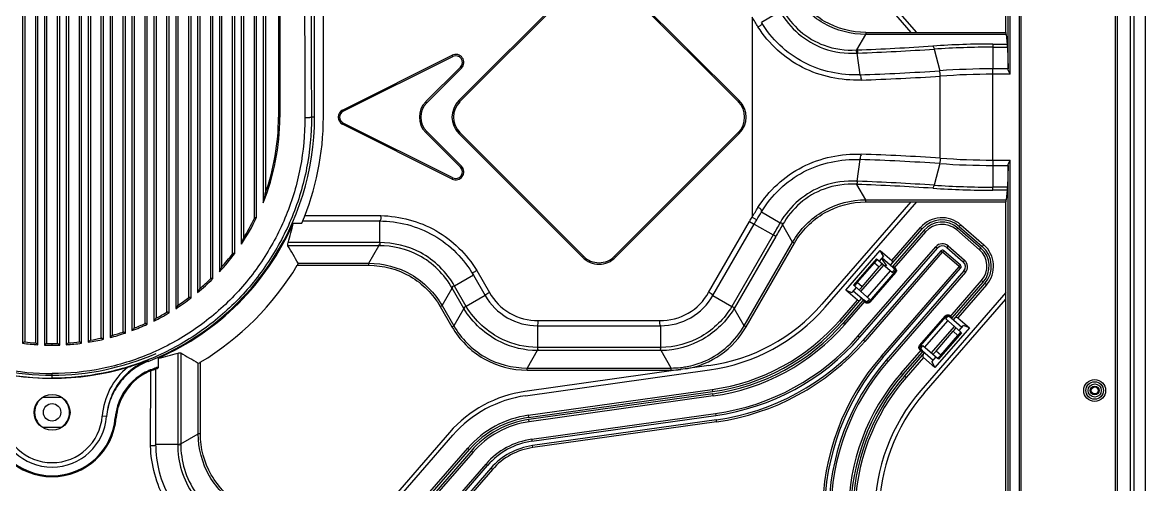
# Model space of a CAD drawing. Header units: millimetres. Extents: x -1070 to 42146, y 1440 to 12921.
# Drawn here: x 30919.1 to 31175.8, y 6994.4 to 7100.1 of the extents above; entities that cross this region are included whole.
import ezdxf

# ---------------------------------------------------------------- set-up
doc = ezdxf.new("R2010")
doc.units = ezdxf.units.MM
for name, color, linetype in [('30303M0020012R002实线CONTINUOUS', 7, 'Continuous'), ('DW-PLUS-PCB实线CONTINUOUS', 7, 'Continuous'), ('DW-PLUS-PEIDIANHE实线CONTINUOUS', 7, 'Continuous'), ('DW-PLUS-XIANGTI实线CONTINUOUS', 7, 'Continuous'), ('MOUZU_COVER实线CONTINUOUS', 7, 'Continuous')]:
    doc.layers.add(name, color=color, linetype=linetype)

# ---------------------------------------------------------------- blocks, each defined once
blk = doc.blocks.new('HJRTY45UYJDFGD')
at = {"layer": '30303M0020012R002实线CONTINUOUS', "color": 251}
for radius in [2, 1.5, 1, 0.8]:
    blk.add_circle((238.28, 187.4), radius, dxfattribs=at)
at = {"layer": 'DW-PLUS-PCB实线CONTINUOUS', "color": 251}
for p, q in [((189.54, 217.59), (190.7, 215.9)), ((190.7, 215.9), (190.27, 215.9))]:
    blk.add_line(p, q, dxfattribs=at)
at = {"layer": 'DW-PLUS-PEIDIANHE实线CONTINUOUS', "color": 251}
for p, q in [((18.25, 798.72), (18.25, 201.08)), ((18.75, 798.13), (18.75, 201.67)), ((21.25, 202.71), (21.25, 797.09)), ((21.75, 202.54), (21.75, 797.26)), ((23.25, 796.54), (23.25, 203.26)), ((23.75, 795.88), (23.75, 203.92)), ((26.25, 205.3), (26.25, 794.5)), ((26.75, 205.18), (26.75, 794.62)), ((16.75, 200.54), (16.75, 462.16)), ((16.25, 200.77), (16.25, 460.55)), ((13.25, 457.06), (13.25, 199.49)), ((13.75, 457.15), (13.75, 200.01)), ((11.25, 199.39), (11.25, 454.9)), ((11.75, 199.11), (11.75, 455.68)), ((-6.75, 452.73), (-6.75, 198.21)), ((-6.25, 452.22), (-6.25, 198.53)), ((6.25, 198.53), (6.25, 452.22)), ((6.75, 198.21), (6.75, 452.73)), ((8.25, 453.4), (8.25, 198.43)), ((8.75, 453.32), (8.75, 198.9)), ((-3.75, 198.29), (-3.75, 451.53)), ((-3.25, 197.87), (-3.25, 451.74)), ((-1.75, 451.53), (-1.75, 197.8)), ((-1.25, 451.19), (-1.25, 198.17)), ((1.25, 198.17), (1.25, 451.19)), ((1.75, 197.8), (1.75, 451.53)), ((3.25, 451.74), (3.25, 197.87)), ((3.75, 451.53), (3.75, 198.29)), ((28.25, 449.28), (28.25, 206.11)), ((28.75, 448), (28.75, 206.87)), ((31.25, 208.65), (31.25, 445.02)), ((31.75, 208.58), (31.75, 444.9)), ((33.25, 443.18), (33.25, 209.78)), ((33.75, 442.15), (33.75, 210.67)), ((36.25, 212.97), (36.25, 439.27)), ((36.75, 212.97), (36.75, 439.15)), ((38.25, 437.43), (38.25, 214.53)), ((38.75, 436.39), (38.75, 215.6)), ((41.25, 218.65), (41.25, 433.52)), ((41.75, 218.75), (41.75, 433.4)), ((43.25, 431.67), (43.25, 220.88)), ((43.75, 430.64), (43.75, 222.26)), ((46.25, 226.68), (46.25, 427.43)), ((46.75, 226.96), (46.75, 427.22)), ((48.25, 424.71), (48.25, 230.32)), ((48.75, 423.04), (48.75, 232.54)), ((51.75, 409.58), (51.75, 249.9)), ((52.05, 409.58), (52.05, 249.86)), ((60, 249.9), (60, 284.55)), ((60, 249.9), (59.28, 249.9)), ((0, 197.77), (0, 198.15)), ((0, 190.2), (0, 191.26)), ((12.47, 181.47), (11.47, 181.54))]:
    blk.add_line(p, q, dxfattribs=at)
blk.add_circle((0, 182.4), 4.1, dxfattribs=at)
for centre, radius, start, end in [((9816.25, 289.88), 9758.55, 179.999871, 180.235764), ((9732.04, 289.88), 9672.85, 179.999871, 180.236806), ((0, 249.9), 60, 291.4335, 0), ((-0.09, 249.86), 52.14, 337.9893, 0.0005), ((0, 249.9), 51.75, 340.2811, 0), ((-0.11, 249.88), 52.17, 326.2225, 333.9349), ((0, 249.9), 51.75, 327.6557, 333.4227), ((-0.07, 249.86), 52.12, 317.3236, 323.3547), ((0, 249.9), 51.75, 318.4439, 322.9037), ((-0.05, 249.85), 52.09, 309.7293, 314.9386), ((0, 249.9), 51.75, 310.6735, 314.5023), ((-0.03, 249.83), 52.07, 302.8949, 307.6123), ((0, 249.9), 51.75, 303.7227, 307.1762), ((-0.02, 249.82), 52.05, 296.5522, 300.9474), ((0, 249.9), 51.75, 297.2963, 300.5047), ((-0.01, 249.8), 52.03, 284.7608, 288.7869), ((0, 249.9), 51.75, 285.3908, 288.3197), ((-0.01, 249.81), 52.04, 290.5428, 294.7186), ((0, 249.9), 51.75, 291.2231, 294.2651), ((0, 249.79), 52.02, 262.5427, 266.4164), ((0, 249.9), 51.75, 263.047, 265.8605), ((0, 249.78), 52.01, 268.0716, 269.9998), ((0, 249.9), 51.75, 268.6, 271.4), ((0, 249.78), 52.01, 270.0002, 271.9284), ((0, 249.79), 52.02, 273.5836, 277.4573), ((0, 249.9), 51.75, 274.1395, 276.953), ((0, 249.79), 52.03, 279.1284, 283.0572), ((0, 249.9), 51.75, 279.7178, 282.573), ((0, 249.9), 59.72, 253.1703, 286.8297), ((27.44, 180.35), 16.02, 129.3223, 175.7209), ((-7.23, 194.1), 29.16, 359.9091, 0.4273), ((0, 182.4), 12.5, 184.283, 355.717), ((0, 182.4), 11.5, 184.283, 355.717), ((27.41, 180.07), 15.01, 174.6788, 175.1501)]:
    blk.add_arc(centre, radius, start, end, dxfattribs=at)
for points, knots in [([(-59.28, 249.9), (-59.29, 246.01), (-58.56, 238.21), (-55.21, 226.99), (-49.76, 216.65), (-42.4, 207.57), (-33.4, 200.07), (-23.06, 194.46), (-11.78, 190.98), (-3.92, 190.2), (0, 190.2)], [0, 0, 0, 0, 0.125114, 0.24976, 0.374091, 0.498394, 0.622996, 0.748143, 0.87388, 1, 1, 1, 1]), ([(-57.78, 249.72), (-57.79, 245.92), (-57.08, 238.3), (-53.83, 227.33), (-48.54, 217.22), (-41.38, 208.32), (-32.62, 200.97), (-22.53, 195.46), (-11.52, 192.04), (-3.84, 191.26), (0, 191.26)], [0, 0, 0, 0, 0.125128, 0.249761, 0.374061, 0.498327, 0.622901, 0.748049, 0.87382, 1, 1, 1, 1]), ([(59.28, 249.9), (59.29, 246.01), (58.56, 238.21), (55.21, 226.99), (49.76, 216.65), (42.4, 207.57), (33.4, 200.07), (23.06, 194.46), (11.78, 190.98), (3.92, 190.2), (0, 190.2)], [0, 0, 0, 0, 0.125114, 0.24976, 0.374091, 0.498394, 0.622996, 0.748143, 0.87388, 1, 1, 1, 1]), ([(57.78, 249.72), (57.79, 245.92), (57.08, 238.3), (53.83, 227.33), (48.54, 217.22), (41.38, 208.32), (32.62, 200.97), (22.53, 195.46), (11.52, 192.04), (3.84, 191.26), (0, 191.26)], [0, 0, 0, 0, 0.125128, 0.249761, 0.374061, 0.498327, 0.622901, 0.748049, 0.87382, 1, 1, 1, 1]), ([(52.05, 249.86), (52.01, 249.86), (51.94, 249.87), (51.84, 249.87), (51.79, 249.88), (51.75, 249.89), (51.75, 249.9)], [0, 0, 0, 0, 0.376507, 0.696568, 0.913047, 1, 1, 1, 1]), ([(59.28, 249.9), (59.27, 249.88), (59.22, 249.86), (59.14, 249.83), (58.99, 249.8), (58.72, 249.76), (58.31, 249.73), (57.97, 249.72), (57.78, 249.72)], [0, 0, 0, 0, 0.033087, 0.096599, 0.191536, 0.31526, 0.631225, 1, 1, 1, 1]), ([(48.72, 232.44), (48.69, 232.36), (48.65, 232.18), (48.57, 231.83), (48.48, 231.39), (48.37, 230.85), (48.29, 230.5), (48.25, 230.32)], [0, 0, 0, 0, 0.120276, 0.246181, 0.498645, 0.750119, 1, 1, 1, 1]), ([(46.75, 226.96), (46.65, 226.93), (46.48, 226.9), (46.31, 226.81), (46.28, 226.75)], [0, 0, 0, 0, 0.592733, 1, 1, 1, 1]), ([(43.72, 222.21), (43.69, 222.17), (43.66, 222.06), (43.58, 221.85), (43.48, 221.56), (43.37, 221.22), (43.29, 220.99), (43.25, 220.88)], [0, 0, 0, 0, 0.108366, 0.233767, 0.490114, 0.746249, 1, 1, 1, 1]), ([(41.75, 218.75), (41.65, 218.75), (41.5, 218.75), (41.31, 218.74), (41.28, 218.69)], [0, 0, 0, 0, 0.619326, 1, 1, 1, 1]), ([(38.71, 215.55), (38.67, 215.48), (38.6, 215.31), (38.44, 214.97), (38.33, 214.71), (38.25, 214.53)], [0, 0, 0, 0, 0.230659, 0.487368, 1, 1, 1, 1]), ([(38.72, 215.57), (38.72, 215.57), (38.72, 215.56), (38.71, 215.56), (38.71, 215.55)], [0, 0, 0, 0, 0.457532, 1, 1, 1, 1]), ([(33.7, 210.61), (33.61, 210.48), (33.48, 210.2), (33.33, 209.92), (33.25, 209.78)], [0, 0, 0, 0, 0.487776, 1, 1, 1, 1]), ([(33.73, 210.65), (33.73, 210.65), (33.71, 210.64), (33.7, 210.62), (33.7, 210.61)], [0, 0, 0, 0, 0.189312, 1, 1, 1, 1]), ([(36.75, 212.97), (36.65, 212.98), (36.51, 213), (36.36, 213.02), (36.29, 213.01), (36.27, 212.99)], [0, 0, 0, 0, 0.625175, 0.854131, 1, 1, 1, 1]), ([(31.75, 208.58), (31.7, 208.59), (31.6, 208.62), (31.46, 208.65), (31.36, 208.68), (31.29, 208.68), (31.27, 208.67)], [0, 0, 0, 0, 0.328826, 0.628863, 0.861789, 1, 1, 1, 1]), ([(28.69, 206.82), (28.61, 206.71), (28.48, 206.46), (28.33, 206.23), (28.25, 206.11)], [0, 0, 0, 0, 0.483987, 1, 1, 1, 1]), ([(28.73, 206.86), (28.73, 206.86), (28.71, 206.84), (28.7, 206.83), (28.69, 206.82)], [0, 0, 0, 0, 0.179229, 1, 1, 1, 1]), ([(23.7, 203.88), (23.62, 203.78), (23.48, 203.57), (23.33, 203.36), (23.25, 203.26)], [0, 0, 0, 0, 0.477419, 1, 1, 1, 1]), ([(23.73, 203.91), (23.73, 203.91), (23.72, 203.9), (23.71, 203.89), (23.7, 203.88)], [0, 0, 0, 0, 0.176302, 1, 1, 1, 1]), ([(26.75, 205.18), (26.7, 205.19), (26.6, 205.22), (26.46, 205.27), (26.36, 205.31), (26.29, 205.32), (26.27, 205.31)], [0, 0, 0, 0, 0.326783, 0.628587, 0.865553, 1, 1, 1, 1]), ([(16.75, 200.54), (16.7, 200.56), (16.6, 200.61), (16.46, 200.69), (16.36, 200.74), (16.29, 200.78), (16.27, 200.77)], [0, 0, 0, 0, 0.319309, 0.621281, 0.866147, 1, 1, 1, 1]), ([(18.69, 201.63), (18.62, 201.54), (18.48, 201.35), (18.33, 201.17), (18.25, 201.08)], [0, 0, 0, 0, 0.473782, 1, 1, 1, 1]), ([(18.73, 201.66), (18.73, 201.66), (18.72, 201.65), (18.7, 201.64), (18.69, 201.63)], [0, 0, 0, 0, 0.169625, 1, 1, 1, 1]), ([(21.75, 202.54), (21.7, 202.55), (21.6, 202.6), (21.46, 202.66), (21.36, 202.7), (21.29, 202.73), (21.27, 202.72)], [0, 0, 0, 0, 0.323461, 0.625809, 0.866768, 1, 1, 1, 1]), ([(-6.31, 198.51), (-6.38, 198.47), (-6.52, 198.36), (-6.67, 198.26), (-6.75, 198.21)], [0, 0, 0, 0, 0.449897, 1, 1, 1, 1]), ([(-6.26, 198.53), (-6.27, 198.53), (-6.29, 198.53), (-6.3, 198.52), (-6.31, 198.51)], [0, 0, 0, 0, 0.16815, 1, 1, 1, 1]), ([(-3.25, 197.87), (-3.3, 197.91), (-3.4, 197.99), (-3.53, 198.11), (-3.63, 198.21), (-3.7, 198.26), (-3.72, 198.28), (-3.74, 198.29)], [0, 0, 0, 0, 0.298167, 0.591572, 0.849985, 0.945098, 1, 1, 1, 1]), ([(-1.3, 198.15), (-1.38, 198.1), (-1.52, 197.97), (-1.67, 197.86), (-1.75, 197.8)], [0, 0, 0, 0, 0.450572, 1, 1, 1, 1]), ([(-1.26, 198.17), (-1.27, 198.17), (-1.28, 198.16), (-1.29, 198.15), (-1.3, 198.15)], [0, 0, 0, 0, 0.170628, 1, 1, 1, 1]), ([(1.75, 197.8), (1.7, 197.83), (1.6, 197.91), (1.47, 198.02), (1.37, 198.1), (1.3, 198.15), (1.28, 198.17), (1.26, 198.17)], [0, 0, 0, 0, 0.303728, 0.600052, 0.855439, 0.947026, 1, 1, 1, 1]), ([(3.69, 198.26), (3.62, 198.21), (3.48, 198.07), (3.33, 197.94), (3.25, 197.87)], [0, 0, 0, 0, 0.457371, 1, 1, 1, 1]), ([(3.74, 198.29), (3.73, 198.28), (3.72, 198.28), (3.7, 198.27), (3.69, 198.26)], [0, 0, 0, 0, 0.167018, 1, 1, 1, 1]), ([(6.75, 198.21), (6.7, 198.24), (6.6, 198.31), (6.46, 198.4), (6.36, 198.48), (6.3, 198.52), (6.27, 198.53), (6.26, 198.53)], [0, 0, 0, 0, 0.309104, 0.607806, 0.859785, 0.948245, 1, 1, 1, 1]), ([(8.69, 198.86), (8.62, 198.8), (8.48, 198.65), (8.33, 198.5), (8.25, 198.43)], [0, 0, 0, 0, 0.463762, 1, 1, 1, 1]), ([(8.74, 198.89), (8.73, 198.89), (8.72, 198.89), (8.7, 198.87), (8.69, 198.86)], [0, 0, 0, 0, 0.165297, 1, 1, 1, 1]), ([(11.75, 199.11), (11.7, 199.14), (11.6, 199.2), (11.46, 199.29), (11.36, 199.35), (11.29, 199.4), (11.27, 199.39)], [0, 0, 0, 0, 0.314583, 0.615425, 0.864076, 1, 1, 1, 1]), ([(13.7, 199.98), (13.62, 199.91), (13.48, 199.73), (13.33, 199.57), (13.25, 199.49)], [0, 0, 0, 0, 0.467167, 1, 1, 1, 1]), ([(13.73, 200.01), (13.73, 200.01), (13.72, 200), (13.71, 199.99), (13.7, 199.98)], [0, 0, 0, 0, 0.169145, 1, 1, 1, 1]), ([(21.92, 194.31), (20.62, 193.8), (18.16, 192.4), (15.19, 189.37), (13.17, 185.63), (12.57, 182.86), (12.47, 181.47)], [0, 0, 0, 0, 0.249998, 0.499997, 0.749997, 1, 1, 1, 1]), ([(21.93, 194.05), (20.64, 193.55), (18.21, 192.18), (15.26, 189.21), (13.23, 185.56), (12.59, 182.84), (12.47, 181.47)], [0, 0, 0, 0, 0.249998, 0.499998, 0.749998, 1, 1, 1, 1]), ([(17.29, 192.74), (17.69, 192.86), (19.25, 193.34), (20.79, 193.88), (21.92, 194.31)], [0, 0, 0, 0, 0.254743, 1, 1, 1, 1])]:
    blk.add_open_spline(points, degree=3, knots=knots, dxfattribs=at)
at = {"layer": 'DW-PLUS-XIANGTI实线CONTINUOUS', "color": 251}
for p, q in [((249.9, 0.8), (249.9, 999)), ((221.03, 876.85), (221.03, 122.95)), ((221.37, 876.49), (221.37, 123.31)), ((243.03, 126.71), (243.03, 873.09)), ((243.52, 126.74), (243.52, 873.06)), ((246.49, 126.74), (246.49, 873.06)), ((247.19, 873.02), (247.19, 126.78)), ((218, 269.28), (218, 371.4)), ((218.47, 261.02), (218.47, 371.4)), ((218.96, 259.72), (218.96, 371.4)), ((175.93, 292.69), (196.28, 269.28)), ((197.6, 269.28), (176.68, 293.34)), ((92.95, 253.67), (121.23, 281.95)), ((93.18, 253.44), (121.46, 281.72)), ((128.54, 281.72), (156.82, 253.44)), ((128.77, 281.95), (157.05, 253.67)), ((62, 249.9), (62, 274.14)), ((160, 272.75), (160, 227.05)), ((166.39, 274.03), (162.14, 271.55)), ((183.94, 265.27), (185.98, 268.79)), ((185.98, 269.28), (218, 269.28)), ((185.98, 269.28), (185.98, 268.79)), ((218.01, 268.79), (185.98, 268.79)), ((218.01, 268.79), (218.3, 266.61)), ((183.8, 265.26), (183.94, 265.27)), ((183.91, 264.54), (184.62, 259.58)), ((201.63, 265.46), (202.86, 260.49)), ((215, 266.61), (218.3, 266.61)), ((215, 266.61), (215, 265.9)), ((215, 265.9), (218.33, 265.9)), ((215, 265.9), (215, 260.93)), ((218.33, 265.9), (218.47, 260.93)), ((66.4, 251.53), (91.45, 264.06)), ((66.55, 251.24), (91.6, 263.77)), ((91.45, 264.06), (91.6, 263.77)), ((93.33, 261.36), (85.4, 253.44)), ((93.56, 261.13), (85.63, 253.21)), ((93.56, 261.13), (93.33, 261.36)), ((203, 240.53), (203, 259.27)), ((218.47, 260.93), (215, 260.93)), ((215, 259.72), (215, 260.93)), ((218.96, 259.72), (215, 259.72)), ((215, 240.08), (215, 259.72)), ((85.63, 253.21), (85.4, 253.44)), ((92.95, 253.67), (93.18, 253.44)), ((157.05, 253.67), (156.82, 253.44)), ((66.4, 251.53), (66.55, 251.24)), ((66.4, 248.27), (66.55, 248.56)), ((91.45, 235.74), (66.4, 248.27)), ((91.6, 236.03), (66.55, 248.56)), ((85.63, 246.59), (85.4, 246.36)), ((85.63, 246.59), (93.56, 238.67)), ((85.4, 246.36), (93.33, 238.44)), ((92.95, 246.13), (93.18, 246.36)), ((121.23, 217.85), (92.95, 246.13)), ((121.46, 218.08), (93.18, 246.36)), ((156.82, 246.36), (128.54, 218.08)), ((157.05, 246.13), (128.77, 217.85)), ((157.05, 246.13), (156.82, 246.36)), ((184.62, 240.22), (183.91, 235.26)), ((202.86, 239.31), (201.63, 234.34)), ((215, 240.08), (218.96, 240.08)), ((215, 240.08), (215, 238.87)), ((215, 238.87), (218.47, 238.87)), ((215, 238.87), (215, 233.9)), ((218.47, 238.87), (218.33, 233.9)), ((218.47, 128.4), (218.47, 238.78)), ((218.96, 128.4), (218.96, 240.08)), ((93.56, 238.67), (93.33, 238.44)), ((91.45, 235.74), (91.6, 236.03)), ((183.94, 234.53), (183.8, 234.54)), ((185.98, 231.01), (183.94, 234.53)), ((218.33, 233.9), (215, 233.9)), ((215, 233.19), (215, 233.9)), ((185.98, 231.01), (218.01, 231.01)), ((185.98, 230.52), (185.98, 231.01)), ((218.3, 233.19), (215, 233.19)), ((218.3, 233.19), (218.01, 231.01)), ((196.28, 230.52), (175.93, 207.11)), ((176.68, 206.46), (197.6, 230.52)), ((185.98, 230.52), (218, 230.52)), ((218, 128.4), (218, 230.52)), ((57.28, 226.16), (74.79, 226.16)), ((57.77, 227.38), (75.14, 227.38)), ((74.79, 226.16), (74.79, 221.2)), ((150.05, 209.84), (159.42, 226.06)), ((159.42, 226.06), (160.33, 225.53)), ((160, 227.05), (161.05, 226.42)), ((162.14, 228.25), (166.39, 225.77)), ((55.12, 225.66), (57.06, 225.66)), ((151.03, 209.1), (160.47, 225.45)), ((160.47, 225.45), (164.77, 222.97)), ((169.25, 221.35), (166.95, 225.32)), ((191.64, 216.04), (198.85, 224.34)), ((191.92, 217.12), (198.48, 224.67)), ((198.48, 224.67), (198.85, 224.34)), ((207.65, 225.31), (207.32, 224.93)), ((207.32, 224.93), (212.6, 220.34)), ((207.65, 225.31), (212.93, 220.72)), ((74.79, 221.2), (53.97, 221.2)), ((164.77, 222.97), (155.33, 206.62)), ((165.39, 222.61), (155.9, 206.17)), ((158.19, 202.2), (169.25, 221.35)), ((158.61, 201.96), (169.67, 221.11)), ((165.39, 222.61), (164.77, 222.97)), ((169.67, 221.11), (169.25, 221.35)), ((74.69, 220.48), (53.91, 220.48)), ((72.39, 216.51), (74.69, 220.48)), ((181.4, 210.36), (189.27, 219.42)), ((189.27, 219.42), (191.92, 217.12)), ((190, 218.11), (189.27, 219.42)), ((212.93, 220.72), (212.6, 220.34)), ((56.05, 216.02), (72.39, 216.02)), ((56.22, 216.51), (72.39, 216.51)), ((72.39, 216.02), (72.39, 216.51)), ((121.23, 217.85), (121.46, 218.08)), ((128.77, 217.85), (128.54, 218.08)), ((190, 218.11), (189.02, 216.99)), ((189.67, 217.74), (192.17, 215.58)), ((96.29, 213.75), (91.99, 211.27)), ((96.29, 213.75), (98.97, 209.1)), ((97.05, 214.86), (99.95, 209.84)), ((89.12, 206.85), (91.42, 210.82)), ((94.1, 206.17), (91.42, 210.82)), ((94.67, 206.62), (91.99, 211.27)), ((183.77, 210.95), (182.79, 209.83)), ((205.98, 203.57), (213.19, 211.87)), ((213.57, 211.55), (207.01, 204)), ((213.57, 211.55), (213.19, 211.87)), ((98.97, 209.1), (94.67, 206.62)), ((151.03, 209.1), (155.33, 206.62)), ((180.08, 203.51), (184.04, 208.06)), ((180.46, 203.18), (185.08, 208.49)), ((181.4, 210.36), (182.79, 209.83)), ((184.04, 208.06), (181.4, 210.36)), ((183.11, 210.2), (185.6, 208.03)), ((218, 209.78), (198.57, 187.43)), ((199.33, 186.78), (218, 208.26)), ((88.71, 206.61), (89.12, 206.85)), ((88.71, 206.61), (91.39, 201.96)), ((89.12, 206.85), (91.81, 202.2)), ((94.1, 206.17), (91.81, 202.2)), ((158.19, 202.2), (155.9, 206.17)), ((111.09, 203.41), (138.91, 203.41)), ((180.08, 203.51), (180.46, 203.18)), ((205.45, 204.03), (207.94, 201.87)), ((207.01, 204), (209.65, 201.7)), ((91.39, 201.96), (91.81, 202.2)), ((110.94, 202.19), (139.06, 202.19)), ((110.94, 202.19), (110.94, 197.23)), ((139.06, 202.19), (139.06, 197.23)), ((158.61, 201.96), (158.19, 202.2)), ((209.65, 201.7), (201.78, 192.65)), ((207.28, 201.11), (208.26, 202.24)), ((209.65, 201.7), (208.26, 202.24)), ((28.7, 195.93), (28.7, 175.11)), ((29.42, 195.99), (29.42, 175.21)), ((110.83, 196.51), (108.54, 192.54)), ((139.17, 196.51), (110.83, 196.51)), ((139.06, 197.23), (110.94, 197.23)), ((141.46, 192.54), (139.17, 196.51)), ((194.8, 190.71), (199.42, 196.03)), ((198.89, 196.48), (201.38, 194.32)), ((201.06, 193.95), (202.03, 195.07)), ((24.24, 194.78), (24.24, 192.57)), ((33.39, 177.51), (33.39, 193.68)), ((33.88, 177.51), (33.88, 193.85)), ((150.08, 193.08), (108.07, 187.17)), ((108.54, 192.54), (141.46, 192.54)), ((108.54, 192.05), (108.54, 192.54)), ((141.46, 192.05), (141.46, 192.54)), ((199.14, 194.94), (195.18, 190.38)), ((201.78, 192.65), (199.14, 194.94)), ((201.06, 193.95), (201.78, 192.65)), ((22.52, 191.92), (22.44, 192.1)), ((22.52, 174.76), (22.53, 191.92)), ((23.74, 175.11), (23.74, 192.36)), ((108.21, 186.18), (150.22, 192.09)), ((108.54, 192.05), (141.46, 192.05)), ((195.18, 190.38), (194.8, 190.71)), ((108.84, 181.73), (150.84, 187.63)), ((150.84, 187.63), (150.91, 187.14)), ((-1.94, 185.9), (1.94, 185.9)), ((108.91, 181.23), (150.91, 187.14)), ((14.65, 181.16), (14.45, 181.17)), ((108.84, 181.73), (108.91, 181.23)), ((1.94, 178.9), (-1.94, 178.9)), ((29.42, 175.21), (33.39, 177.51)), ((33.88, 177.51), (33.39, 177.51)), ((90.84, 177.82), (67.84, 151.37)), ((68.6, 150.71), (91.59, 177.16)), ((23.74, 175.11), (28.7, 175.11)), ((72, 147.76), (94.99, 174.21)), ((72.37, 147.43), (95.36, 173.88)), ((94.99, 174.21), (95.36, 173.88))]:
    blk.add_line(p, q, dxfattribs=at)
for points in [[(183.91, 264.54), (184.03, 264.55), (184.12, 264.55)], [(184.12, 235.25), (184, 235.25), (183.91, 235.26)], [(23.74, 192.36), (23.69, 192.47), (23.61, 192.54), (23.54, 192.54)], [(23.84, 192.67), (23.97, 192.7), (24.09, 192.7), (24.2, 192.66), (24.24, 192.57)], [(22.75, 192), (22.64, 191.96), (22.53, 191.92)], [(22.75, 192), (22.71, 192.1), (22.68, 192.17), (22.66, 192.19)]]:
    blk.add_lwpolyline(points, dxfattribs=at)
for centre, radius in [((238.28, 187.4), 2.5), ((0, 182.4), 2)]:
    blk.add_circle(centre, radius, dxfattribs=at)
for centre, radius, start, end in [((161.09, 874.02), 609.18, 272.14936, 273.78665), ((161.1, 880.67), 616.55, 272.13931, 273.7689), ((214.91, 59.2), 207.41, 89.9746, 93.7548), ((214.91, 65.95), 199.94, 89.9741, 93.8085), ((92.27, 262.42), 1.82, 315, 116.5651), ((92.27, 262.42), 1.5, 315, 116.5651), ((161.24, 911.65), 652.49, 272.05365, 273.65743), ((161.29, 917.7), 659.75, 272.05096, 273.62409), ((214.92, 95.48), 165.46, 89.9733, 94.1801), ((214.92, 100.42), 159.29, 89.9715, 94.2931), ((88.94, 249.9), 5, 135, 225), ((88.94, 249.9), 4.67, 135, 225), ((96.72, 249.9), 5.33, 135, 225), ((96.72, 249.9), 5, 135, 225), ((153.28, 249.9), 5, 315, 45), ((153.28, 249.9), 5.33, 315, 45), ((0, 249.9), 62, 336.9827, 0), ((67.22, 249.9), 1.82, 116.5651, 243.4349), ((67.22, 249.9), 1.5, 116.5651, 243.4349), ((161.31, -417.82), 659.67, 86.37726, 87.94933), ((161.24, -412.13), 652.76, 86.34397, 87.94708), ((214.91, 404.07), 165.21, 265.8167, 270.0299), ((214.92, 399.25), 159.17, 265.7051, 270.0302), ((92.27, 237.38), 1.82, 243.4349, 45), ((92.27, 237.38), 1.5, 243.4349, 45), ((161.09, -374.24), 609.2, 86.21334, 87.85059), ((161.1, -380.86), 616.53, 86.23101, 87.86064), ((214.91, 440.65), 207.46, 266.2456, 270.0249), ((214.91, 433.91), 200.01, 266.1921, 270.0253), ((203.38, 220.4), 6.5, 49, 139), ((203.38, 220.4), 6, 49, 139), ((0, 249.9), 60.21, 293.7411, 336.2589), ((-163.04, 91.75), 252.27, 29.6381, 30.6824), ((208.66, 215.81), 6, 319, 49), ((208.66, 215.81), 6.5, 319, 49), ((0, 249.9), 65.49, 301.1484, 328.8516), ((125, 221.62), 5.33, 225, 315), ((125, 221.62), 5, 225, 315), ((144.23, 234.67), 42, 278, 319), ((144.23, 234.67), 43, 278, 319), ((144.23, 234.67), 47.5, 278, 319), ((144.23, 234.67), 48, 278, 319), ((0, 249.9), 59, 246.2647, 293.7353), ((158.15, 412.94), 252.27, 239.3176, 240.3619), ((0, 249.9), 62, 291.4335, 292.6109), ((0.12, 249.9), 62.2, 292.3146, 292.8173), ((141.48, 212.19), 19.65, 269.9528, 276.2366), ((141.49, 212.04), 19.5, 276.2372, 279.8243), ((141.53, 211.84), 19.3, 279.8265, 281.8683), ((141.54, 211.77), 19.22, 281.8756, 293.8956), ((27.42, 180.08), 13.01, 124.1583, 162.9234), ((27.41, 180.09), 13, 115.9745, 124.1529), ((27.42, 180.07), 12.82, 115.9812, 124.1465), ((27.41, 180.08), 13, 112.439, 115.9733), ((27.44, 180.02), 12.88, 112.4375, 115.9753), ((27.4, 180.1), 12.99, 111.4336, 112.439), ((-1.92, 261.83), 74.06, 289.4595, 289.6569), ((-1.8, 261.51), 73.72, 289.6566, 290.2734), ((141.45, 212.28), 20.22, 270.0211, 276.2659), ((231.02, 159.22), 48, 139, 180), ((231.02, 159.22), 47.5, 139, 180), ((231.02, 159.22), 43, 139, 180), ((0, 182.4), 4, 118.955, 241.045), ((0, 182.4), 4, 298.955, 61.045), ((111.97, 159.45), 28, 98, 139), ((111.97, 159.45), 27, 98, 139), ((231.02, 159.22), 42, 139, 180), ((27.42, 180.07), 13.02, 162.9183, 175.1503), ((27.46, 180.07), 12.86, 162.9351, 175.1329), ((0, 182.4), 14.7, 184.8498, 355.1502), ((0, 182.4), 14.5, 184.8498, 355.1502), ((111.97, 159.45), 22.5, 98, 139), ((111.97, 159.45), 22, 98, 139)]:
    blk.add_arc(centre, radius, start, end, dxfattribs=at)
for centre, major_axis, ratio, start_param, end_param in [((218.02, 269.28), (0, 0.5), 0.034921, -4.712389, -3.403392), ((218.28, 264.68), (0, 2), 0.034921, -0.916298, -0.261799), ((218.28, 235.12), (0, 2), 0.034921, -2.879793, -2.225295), ((218.02, 230.52), (0, 0.5), 0.034921, 0.261799, 1.570796), ((0, 238.04), (0, 57.67), 0.978635, -1.867258, -1.787262), ((191.59, 216.74), (0.377, -0.328), 1, 1.026133, 1.570796), ((191.59, 216.74), (0.328, 0.377), 1, -1.570796, -0.544663), ((184.37, 208.44), (0.328, 0.377), 1, -3.141593, -1.570796), ((206.68, 203.62), (0.328, 0.377), 1, 0, 1.570796), ((11.86, 249.9), (57.67, 0), 0.978635, -1.354331, -1.274335), ((199.47, 195.32), (0.377, -0.328), 1, -3.141593, -2.115459), ((199.47, 195.32), (0.328, 0.377), 1, -3.686256, -3.141593)]:
    blk.add_ellipse(centre, major_axis=major_axis, ratio=ratio, start_param=start_param, end_param=end_param, dxfattribs=at)
for points, knots in [([(185.98, 268.79), (182.64, 268.8), (175.85, 270.57), (170.92, 275.57), (169.25, 278.45)], [0, 0, 0, 0, 0.499999, 1, 1, 1, 1]), ([(185.98, 269.28), (182.73, 269.28), (176.1, 271), (171.29, 275.88), (169.67, 278.69)], [0, 0, 0, 0, 0.499999, 1, 1, 1, 1]), ([(162.14, 271.55), (162.17, 271.43), (162.24, 271.18), (161.89, 270.78), (161.54, 270.68), (161.33, 270.55)], [0, 0, 0, 0, 0.261027, 0.481936, 1, 1, 1, 1]), ([(184.9, 258.37), (180.33, 258.21), (170.91, 260.12), (163.78, 266.67), (161.33, 270.55)], [0, 0, 0, 0, 0.499132, 1, 1, 1, 1]), ([(184.62, 259.59), (180.23, 259.42), (171.14, 261.31), (164.4, 267.76), (162.14, 271.55)], [0, 0, 0, 0, 0.499021, 1, 1, 1, 1]), ([(183.94, 264.55), (183.92, 264.63), (183.92, 264.76), (183.86, 265.17), (183.78, 265.1)], [0, 0, 0, 0, 0.412143, 1, 1, 1, 1]), ([(183.94, 265.27), (183.96, 265.24), (184.07, 265.01), (184.08, 264.75), (184.09, 264.53)], [0, 0, 0, 0, 0.13296, 1, 1, 1, 1]), ([(201.33, 266.17), (201.35, 266.14), (201.53, 265.94), (201.57, 265.66), (201.59, 265.44)], [0, 0, 0, 0, 0.148935, 1, 1, 1, 1]), ([(203, 259.27), (202.99, 259.56), (202.99, 259.92), (202.89, 260.28), (202.86, 260.33)], [0, 0, 0, 0, 0.816862, 1, 1, 1, 1]), ([(161.31, 229.22), (163.76, 233.11), (170.89, 239.68), (180.34, 241.59), (184.92, 241.43)], [0, 0, 0, 0, 0.500841, 1, 1, 1, 1]), ([(162.14, 228.25), (164.4, 232.04), (171.14, 238.5), (180.23, 240.38), (184.62, 240.21)], [0, 0, 0, 0, 0.500954, 1, 1, 1, 1]), ([(203, 240.53), (202.99, 240.24), (202.98, 239.88), (202.89, 239.52), (202.85, 239.47)], [0, 0, 0, 0, 0.816998, 1, 1, 1, 1]), ([(184.05, 234.87), (183.99, 234.81), (183.9, 234.71), (183.83, 234.58), (183.8, 234.54)], [0, 0, 0, 0, 0.604745, 1, 1, 1, 1]), ([(183.89, 235.26), (183.92, 235.19), (183.97, 235.06), (184.02, 234.93), (184.05, 234.87)], [0, 0, 0, 0, 0.530392, 1, 1, 1, 1]), ([(183.94, 234.53), (183.97, 234.58), (184.01, 234.69), (184.04, 234.8), (184.05, 234.87)], [0, 0, 0, 0, 0.411471, 1, 1, 1, 1]), ([(184.05, 234.87), (184.06, 234.93), (184.09, 235.05), (184.11, 235.18), (184.12, 235.25)], [0, 0, 0, 0, 0.468159, 1, 1, 1, 1]), ([(201.33, 233.63), (201.35, 233.66), (201.53, 233.86), (201.57, 234.14), (201.59, 234.36)], [0, 0, 0, 0, 0.149036, 1, 1, 1, 1]), ([(169.25, 221.35), (170.92, 224.23), (175.85, 229.23), (182.64, 231), (185.98, 231.01)], [0, 0, 0, 0, 0.5, 1, 1, 1, 1]), ([(162.14, 228.25), (162.18, 228.46), (162.05, 229.03), (161.52, 229.09), (161.31, 229.22)], [0, 0, 0, 0, 0.467398, 1, 1, 1, 1]), ([(169.67, 221.11), (171.29, 223.92), (176.1, 228.8), (182.73, 230.52), (185.98, 230.52)], [0, 0, 0, 0, 0.5, 1, 1, 1, 1]), ([(74.79, 226.16), (74.98, 226.26), (75.31, 226.68), (75.13, 227.14), (75.14, 227.38)], [0, 0, 0, 0, 0.468634, 1, 1, 1, 1]), ([(74.79, 226.16), (79.08, 226.16), (87.82, 223.9), (94.15, 217.47), (96.29, 213.75)], [0, 0, 0, 0, 0.500031, 1, 1, 1, 1]), ([(75.14, 227.38), (79.48, 227.3), (88.29, 224.96), (94.78, 218.56), (97.05, 214.86)], [0, 0, 0, 0, 0.500021, 1, 1, 1, 1]), ([(166.38, 225.75), (166.53, 225.74), (166.75, 225.76), (166.95, 225.51), (166.83, 225.4), (166.77, 225.35)], [0, 0, 0, 0, 0.554467, 0.72748, 1, 1, 1, 1]), ([(53.91, 220.48), (53.89, 220.52), (53.84, 220.76), (53.92, 221), (53.97, 221.2)], [0, 0, 0, 0, 0.15875, 1, 1, 1, 1]), ([(74.8, 221.2), (74.84, 221.05), (74.94, 220.88), (74.83, 220.59), (74.68, 220.63), (74.62, 220.65)], [0, 0, 0, 0, 0.561845, 0.736078, 1, 1, 1, 1]), ([(56.05, 216.02), (56.13, 216.15), (56.2, 216.3), (56.24, 216.49), (56.22, 216.51)], [0, 0, 0, 0, 0.859504, 1, 1, 1, 1]), ([(72.39, 216.51), (75.73, 216.5), (82.52, 214.73), (87.45, 209.73), (89.12, 206.85)], [0, 0, 0, 0, 0.5, 1, 1, 1, 1]), ([(72.39, 216.02), (75.65, 216.02), (82.28, 214.3), (87.08, 209.42), (88.71, 206.61)], [0, 0, 0, 0, 0.5, 1, 1, 1, 1]), ([(96.29, 213.75), (96.22, 213.89), (96.07, 214.14), (96.31, 214.54), (96.72, 214.61), (96.93, 214.79), (97.05, 214.86)], [0, 0, 0, 0, 0.274457, 0.481755, 0.743451, 1, 1, 1, 1]), ([(91.98, 211.28), (91.83, 211.28), (91.6, 211.31), (91.41, 211.03), (91.54, 210.92), (91.6, 210.86)], [0, 0, 0, 0, 0.536395, 0.708593, 1, 1, 1, 1]), ([(98.97, 209.1), (100.17, 207.04), (103.7, 203.47), (108.55, 202.2), (110.94, 202.19)], [0, 0, 0, 0, 0.500048, 1, 1, 1, 1]), ([(99.95, 209.84), (101.03, 207.89), (104.3, 204.51), (108.86, 203.37), (111.09, 203.41)], [0, 0, 0, 0, 0.500051, 1, 1, 1, 1]), ([(138.91, 203.41), (141.14, 203.37), (145.7, 204.51), (148.97, 207.89), (150.05, 209.84)], [0, 0, 0, 0, 0.500045, 1, 1, 1, 1]), ([(139.06, 202.19), (141.45, 202.2), (146.3, 203.47), (149.83, 207.04), (151.03, 209.1)], [0, 0, 0, 0, 0.50006, 1, 1, 1, 1]), ([(94.68, 206.61), (94.56, 206.53), (94.37, 206.53), (94.12, 206.34), (94.23, 206.23), (94.28, 206.18)], [0, 0, 0, 0, 0.567801, 0.736791, 1, 1, 1, 1]), ([(155.32, 206.61), (155.44, 206.53), (155.63, 206.53), (155.88, 206.34), (155.77, 206.23), (155.72, 206.18)], [0, 0, 0, 0, 0.566738, 0.735632, 1, 1, 1, 1]), ([(91.39, 201.96), (93.1, 199), (98.15, 193.86), (105.12, 192.06), (108.54, 192.05)], [0, 0, 0, 0, 0.499999, 1, 1, 1, 1]), ([(91.81, 202.2), (93.47, 199.31), (98.4, 194.29), (105.2, 192.53), (108.54, 192.54)], [0, 0, 0, 0, 0.499998, 1, 1, 1, 1]), ([(144.87, 192.34), (147.69, 192.83), (153.19, 195.07), (157.18, 199.47), (158.61, 201.96)], [0, 0, 0, 0, 0.499967, 1, 1, 1, 1]), ([(28.7, 195.93), (28.78, 195.95), (29.01, 196), (29.28, 196.07), (29.42, 195.99)], [0, 0, 0, 0, 0.342175, 1, 1, 1, 1]), ([(110.92, 197.23), (110.92, 197.08), (111.02, 196.92), (110.98, 196.61), (110.82, 196.65), (110.75, 196.67)], [0, 0, 0, 0, 0.565765, 0.734489, 1, 1, 1, 1]), ([(139.08, 197.23), (139.08, 197.08), (138.98, 196.92), (139.02, 196.61), (139.18, 196.65), (139.25, 196.67)], [0, 0, 0, 0, 0.566083, 0.734692, 1, 1, 1, 1]), ([(33.39, 193.68), (33.41, 193.66), (33.6, 193.7), (33.75, 193.77), (33.88, 193.85)], [0, 0, 0, 0, 0.140496, 1, 1, 1, 1]), ([(43.05, 160.78), (40.17, 162.45), (35.17, 167.38), (33.4, 174.17), (33.39, 177.51)], [0, 0, 0, 0, 0.499999, 1, 1, 1, 1]), ([(43.29, 161.19), (40.48, 162.82), (35.6, 167.62), (33.88, 174.25), (33.88, 177.51)], [0, 0, 0, 0, 0.499999, 1, 1, 1, 1]), ([(23.74, 175.11), (23.64, 174.92), (23.22, 174.59), (22.76, 174.77), (22.52, 174.76)], [0, 0, 0, 0, 0.468651, 1, 1, 1, 1]), ([(35.04, 152.85), (31.34, 155.12), (24.94, 161.61), (22.6, 170.42), (22.52, 174.76)], [0, 0, 0, 0, 0.500052, 1, 1, 1, 1]), ([(36.15, 153.61), (32.43, 155.75), (26, 162.08), (23.74, 170.82), (23.74, 175.11)], [0, 0, 0, 0, 0.500053, 1, 1, 1, 1]), ([(28.7, 175.1), (28.85, 175.06), (29.02, 174.96), (29.31, 175.07), (29.27, 175.22), (29.25, 175.28)], [0, 0, 0, 0, 0.562111, 0.736399, 1, 1, 1, 1])]:
    blk.add_open_spline(points, degree=3, knots=knots, dxfattribs=at)
for points in [[(161.33, 270.55), (160.88, 271.28), (160.44, 272.02), (160, 272.75)], [(166.39, 274.03), (168.53, 270.27), (172.22, 267.09), (176.29, 265.63)], [(166.95, 274.48), (168.99, 270.84), (172.52, 267.75), (176.44, 266.32)], [(176.29, 265.63), (178.71, 264.76), (181.35, 264.4), (183.91, 264.55)], [(176.44, 266.32), (178.77, 265.47), (181.32, 265.12), (183.8, 265.26)], [(184.62, 259.58), (184.85, 259.29), (184.75, 258.82), (184.95, 258.51)], [(218.96, 259.72), (218.75, 260.14), (218.48, 260.57), (218.47, 261.04)], [(184.62, 240.21), (184.86, 240.5), (184.72, 240.99), (184.98, 241.26)], [(218.47, 238.76), (218.48, 239.23), (218.75, 239.66), (218.96, 240.08)], [(176.28, 234.17), (172.21, 232.7), (168.53, 229.53), (166.39, 225.77)], [(183.91, 235.25), (181.35, 235.4), (178.7, 235.04), (176.28, 234.17)], [(183.8, 234.54), (181.32, 234.68), (178.76, 234.32), (176.42, 233.47)], [(176.42, 233.47), (172.51, 232.04), (168.99, 228.95), (166.95, 225.32)], [(160, 227.05), (160.44, 227.77), (160.87, 228.5), (161.31, 229.22)], [(159.42, 226.06), (159.61, 226.39), (159.81, 226.72), (160, 227.05)], [(160.47, 225.45), (160.66, 225.77), (160.85, 226.1), (161.05, 226.42)], [(161.05, 226.42), (161.41, 227.03), (161.77, 227.64), (162.14, 228.25)], [(166.39, 225.76), (165.85, 224.83), (165.31, 223.9), (164.77, 222.97)], [(166.95, 225.32), (166.43, 224.42), (165.91, 223.51), (165.39, 222.61)], [(84.17, 218.92), (81.33, 220.44), (78.01, 221.23), (74.79, 221.2)], [(83.84, 218.29), (81.07, 219.76), (77.82, 220.52), (74.69, 220.48)], [(91.42, 210.82), (89.69, 213.91), (86.97, 216.62), (83.84, 218.29)], [(91.99, 211.27), (90.2, 214.45), (87.39, 217.21), (84.17, 218.92)], [(98.97, 209.1), (99.13, 209.44), (99.54, 209.59), (99.86, 209.78)], [(151.03, 209.1), (150.87, 209.44), (150.46, 209.59), (150.14, 209.78)], [(102.6, 198.42), (99.14, 200.07), (96.07, 202.88), (94.11, 206.17)], [(102.92, 199.07), (99.56, 200.67), (96.57, 203.41), (94.67, 206.62)], [(155.33, 206.62), (153.68, 203.83), (151.23, 201.4), (148.43, 199.78)], [(155.89, 206.17), (154.19, 203.31), (151.67, 200.82), (148.79, 199.16)], [(110.93, 202.19), (111.15, 202.49), (111.08, 202.93), (111.09, 203.3)], [(139.07, 202.19), (138.85, 202.49), (138.92, 202.93), (138.91, 203.3)], [(149.33, 194.19), (152.97, 195.8), (156.2, 198.75), (158.19, 202.2)], [(110.84, 196.51), (108.02, 196.55), (105.15, 197.21), (102.6, 198.42)], [(110.94, 197.23), (108.19, 197.26), (105.4, 197.9), (102.92, 199.07)], [(148.43, 199.78), (145.63, 198.17), (142.3, 197.26), (139.06, 197.23)], [(148.79, 199.16), (145.91, 197.49), (142.49, 196.56), (139.16, 196.51)], [(20.22, 190.68), (17.88, 189.09), (16, 186.55), (15.17, 183.84)], [(28.7, 175.11), (28.66, 171.12), (29.94, 166.93), (32.24, 163.67)], [(29.42, 175.21), (29.37, 171.33), (30.59, 167.26), (32.83, 164.09)]]:
    blk.add_open_spline(points, degree=3, dxfattribs=at)
at = {"layer": 'MOUZU_COVER实线CONTINUOUS', "color": 251}
for p, q in [((199.23, 224.01), (192.15, 215.86)), ((199.61, 223.68), (192.39, 215.38)), ((199.61, 223.68), (199.23, 224.01)), ((206.66, 224.18), (206.99, 224.55)), ((211.95, 219.58), (206.66, 224.18)), ((212.27, 219.96), (206.99, 224.55)), ((184.26, 199.87), (202, 220.28)), ((184.61, 199.57), (202.35, 219.98)), ((203.1, 219.32), (185.36, 198.91)), ((203.45, 219.02), (185.71, 198.61)), ((202, 220.28), (202.35, 219.98)), ((203.45, 219.02), (203.1, 219.32)), ((203.51, 219.02), (203.81, 219.37)), ((207.28, 215.74), (203.51, 219.02)), ((207.58, 216.09), (203.81, 219.37)), ((204.77, 220.47), (204.46, 220.12)), ((204.46, 220.12), (208.24, 216.84)), ((204.77, 220.47), (208.54, 217.19)), ((211.95, 219.58), (212.27, 219.96)), ((188.43, 217.5), (183.18, 211.46)), ((184.02, 212.06), (187.95, 216.59)), ((184.84, 210.02), (190.09, 216.05)), ((185.1, 211.12), (189.03, 215.65)), ((187.95, 216.59), (189.03, 215.65)), ((188.43, 217.5), (188.71, 217.26)), ((188.71, 217.26), (192.05, 214.35)), ((189.55, 195.28), (207.29, 215.68)), ((192.15, 215.86), (192.72, 215.36)), ((207.28, 215.74), (207.58, 216.09)), ((207.29, 215.68), (207.63, 215.38)), ((208.54, 217.19), (208.24, 216.84)), ((186.35, 208.71), (191.6, 214.75)), ((192.64, 214.5), (186.74, 207.71)), ((192.79, 214.37), (186.89, 207.58)), ((189.89, 194.98), (207.63, 215.38)), ((208.39, 214.73), (190.65, 194.32)), ((208.73, 214.43), (190.99, 194.02)), ((192.05, 214.35), (192.38, 214.73)), ((192.17, 215.58), (192.59, 215.21)), ((192.79, 214.37), (192.38, 214.73)), ((192.72, 215.36), (192.59, 215.21)), ((208.73, 214.43), (208.39, 214.73)), ((183.51, 211.18), (183.18, 211.46)), ((183.46, 211.22), (186.8, 208.31)), ((185.1, 211.12), (184.02, 212.06)), ((205.22, 204.23), (212.44, 212.53)), ((205.73, 204.05), (212.82, 212.2)), ((212.44, 212.53), (212.82, 212.2)), ((185.32, 208.01), (180.84, 202.85)), ((185.9, 207.51), (185.32, 208.01)), ((186.03, 207.66), (185.6, 208.03)), ((186.48, 207.94), (186.8, 208.31)), ((186.48, 207.94), (186.89, 207.58)), ((181.21, 202.52), (185.83, 207.83)), ((185.9, 207.51), (186.03, 207.66)), ((181.21, 202.52), (180.84, 202.85)), ((198.26, 197.69), (204.16, 204.48)), ((198.41, 197.56), (204.31, 204.35)), ((199.46, 197.32), (204.7, 203.35)), ((204.16, 204.48), (204.58, 204.13)), ((204.25, 203.75), (204.58, 204.13)), ((204.25, 203.75), (207.59, 200.84)), ((205.16, 204.55), (205.03, 204.4)), ((205.03, 204.4), (205.45, 204.03)), ((205.16, 204.55), (205.73, 204.05)), ((200.96, 196.01), (206.21, 202.05)), ((202.02, 196.41), (205.96, 200.94)), ((207.87, 200.6), (202.62, 194.56)), ((205.96, 200.94), (207.03, 200)), ((207.54, 200.89), (207.87, 200.6)), ((184.26, 199.87), (184.61, 199.57)), ((185.71, 198.61), (185.36, 198.91)), ((198.26, 197.69), (198.67, 197.33)), ((198.67, 197.33), (199, 197.71)), ((199, 197.71), (202.34, 194.81)), ((203.1, 195.47), (207.03, 200)), ((189.55, 195.28), (189.89, 194.98)), ((194.04, 191.37), (198.66, 196.68)), ((194.42, 191.04), (198.91, 196.2)), ((198.33, 196.7), (198.46, 196.85)), ((198.91, 196.2), (198.33, 196.7)), ((198.89, 196.48), (198.46, 196.85)), ((203.1, 195.47), (202.02, 196.41)), ((190.99, 194.02), (190.65, 194.32)), ((202.62, 194.56), (202.34, 194.81)), ((194.04, 191.37), (194.42, 191.04)), ((150.98, 186.64), (108.98, 180.74)), ((151.05, 186.15), (109.04, 180.24)), ((151.05, 186.15), (150.98, 186.64)), ((109.04, 180.24), (108.98, 180.74)), ((109.61, 176.24), (151.61, 182.14)), ((109.67, 175.79), (151.68, 181.69)), ((151.82, 180.7), (109.81, 174.8)), ((151.88, 180.25), (109.87, 174.34)), ((151.61, 182.14), (151.68, 181.69)), ((151.88, 180.25), (151.82, 180.7)), ((109.61, 176.24), (109.67, 175.79)), ((109.87, 174.34), (109.81, 174.8)), ((95.74, 173.55), (72.75, 147.1)), ((96.12, 173.22), (73.13, 146.77)), ((96.12, 173.22), (95.74, 173.55)), ((76.18, 144.12), (99.17, 170.57)), ((76.52, 143.82), (99.51, 170.27)), ((100.27, 169.62), (77.28, 143.17)), ((99.17, 170.57), (99.51, 170.27)), ((100.62, 169.31), (100.27, 169.62)), ((100.62, 169.31), (77.62, 142.87))]:
    blk.add_line(p, q, dxfattribs=at)
for centre, radius, start, end in [((203.38, 220.4), 5.5, 49, 139), ((203.38, 220.4), 5, 49, 139), ((203.48, 218.99), 1.96, 49, 139), ((203.48, 218.99), 1.5, 49, 139), ((203.48, 218.99), 0.5, 49, 139), ((203.48, 218.99), 0.0417, 49, 139), ((208.66, 215.81), 5, 319, 49), ((208.66, 215.81), 5.5, 319, 49), ((192.3, 215.73), 0.2, 139, 229), ((207.25, 215.71), 0.0417, 319, 49), ((207.25, 215.71), 0.5, 319, 49), ((207.25, 215.71), 1.5, 319, 49), ((207.25, 215.71), 1.96, 319, 49), ((192.25, 214.82), 0.516, 33.6262, 48.9618), ((192.25, 214.82), 0.512, 16.332, 33.558), ((192.25, 214.82), 0.714, 33.5508, 48.9565), ((192.25, 214.83), 0.711, 16.2174, 33.4769), ((185.47, 207.88), 0.2, 49, 139), ((186.36, 208.05), 0.706, 229.0087, 231.1943), ((144.23, 234.67), 48.5, 278, 319), ((204.69, 204.02), 0.706, 49.0087, 51.1943), ((205.58, 204.18), 0.2, 229, 319), ((144.23, 234.67), 49, 278, 319), ((144.23, 234.67), 53.04, 278, 319), ((144.23, 234.67), 53.5, 278, 319), ((144.23, 234.67), 54.5, 278, 319), ((144.23, 234.67), 54.96, 278, 319), ((231.02, 159.22), 54.96, 139, 180), ((198.8, 197.24), 0.711, 196.2174, 213.4769), ((198.8, 197.24), 0.714, 213.5508, 228.9565), ((198.8, 197.24), 0.512, 196.332, 213.558), ((198.8, 197.24), 0.516, 213.6262, 228.9618), ((198.76, 196.33), 0.2, 319, 49), ((231.02, 159.22), 54.5, 139, 180), ((231.02, 159.22), 53.5, 139, 180), ((231.02, 159.22), 53.04, 139, 180), ((231.02, 159.22), 49, 139, 180), ((231.02, 159.22), 48.5, 139, 180), ((111.97, 159.45), 21.5, 98, 139), ((111.97, 159.45), 21, 98, 139), ((111.97, 159.45), 16.96, 98, 139), ((111.97, 159.45), 16.5, 98, 139), ((111.97, 159.45), 15.5, 98, 139), ((111.97, 159.45), 15.04, 98, 139)]:
    blk.add_arc(centre, radius, start, end, dxfattribs=at)
for centre, major_axis, ratio, start_param, end_param in [((188.05, 216.5), (0.656, 0.755), 0.131652, 0, 1.570796), ((189.06, 215.63), (0.656, 0.755), 0.034921, 0, 1.570796), ((192, 215.06), (-0.38, 0.33), 0.992546, 4.549363, 4.712389), ((192, 215.06), (-0.38, 0.33), 0.992546, 9.424778, 10.601391), ((184.12, 211.97), (0.656, 0.755), 0.131652, 1.570796, 3.141593), ((185.12, 211.1), (0.656, 0.755), 0.034921, -4.712389, -3.141593), ((186.1, 208.27), (0.38, -0.33), 0.992546, 4.712389, 6.283185), ((204.96, 203.8), (-0.38, 0.33), 0.992546, 4.712389, 6.283185), ((205.93, 200.96), (0.656, 0.755), 0.034921, -1.570796, 0), ((206.94, 200.09), (0.656, 0.755), 0.131652, -1.570796, 0), ((199.05, 197), (0.38, -0.33), 0.992546, 3.141593, 4.318206), ((199.05, 197), (0.38, -0.33), 0.992546, -1.733823, -1.570796), ((201.99, 196.43), (0.656, 0.755), 0.034921, -3.141593, -1.570796), ((203, 195.56), (0.656, 0.755), 0.131652, -3.141593, -1.570796)]:
    blk.add_ellipse(centre, major_axis=major_axis, ratio=ratio, start_param=start_param, end_param=end_param, dxfattribs=at)
for points in [[(192.76, 214.8), (192.76, 214.69), (192.71, 214.58), (192.64, 214.5)], [(192.74, 214.97), (192.76, 214.91), (192.77, 214.86), (192.76, 214.8)], [(192.96, 214.79), (192.95, 214.64), (192.89, 214.48), (192.79, 214.37)], [(192.94, 215.02), (192.96, 214.95), (192.97, 214.87), (192.96, 214.79)], [(186.26, 207.35), (186.14, 207.36), (186.01, 207.42), (185.92, 207.5)], [(186.29, 207.54), (186.2, 207.56), (186.1, 207.6), (186.03, 207.66)], [(186.5, 207.35), (186.42, 207.34), (186.34, 207.33), (186.26, 207.35)], [(186.46, 207.55), (186.41, 207.54), (186.35, 207.53), (186.29, 207.54)], [(186.74, 207.71), (186.67, 207.63), (186.57, 207.57), (186.46, 207.55)], [(186.89, 207.58), (186.79, 207.47), (186.65, 207.38), (186.5, 207.35)], [(204.16, 204.48), (204.26, 204.6), (204.41, 204.68), (204.55, 204.71)], [(204.31, 204.35), (204.38, 204.43), (204.49, 204.49), (204.59, 204.51)], [(204.55, 204.71), (204.63, 204.73), (204.71, 204.73), (204.79, 204.72)], [(204.59, 204.51), (204.65, 204.53), (204.71, 204.53), (204.76, 204.52)], [(204.76, 204.52), (204.86, 204.51), (204.95, 204.46), (205.03, 204.4)], [(204.79, 204.72), (204.91, 204.7), (205.04, 204.65), (205.14, 204.57)], [(198.09, 197.27), (198.1, 197.42), (198.16, 197.58), (198.26, 197.69)], [(198.12, 197.04), (198.1, 197.11), (198.09, 197.2), (198.09, 197.27)], [(198.29, 197.26), (198.3, 197.37), (198.34, 197.48), (198.41, 197.56)], [(198.31, 197.09), (198.29, 197.15), (198.29, 197.21), (198.29, 197.26)]]:
    blk.add_open_spline(points, degree=3, dxfattribs=at)
blk = doc.blocks.new('*U380')
blk.add_blockref('HJRTY45UYJDFGD', (-1500, -503.15))
blk = doc.blocks.new('*U381')
at = {"color": 0, "linetype": 'ByBlock', "lineweight": -2, "transparency": 16777216}
blk.add_blockref('*U380', (0, 0), dxfattribs=at)

msp = doc.modelspace()

# ---------------------------------------------------------------- block references
at = {"lineweight": -3}
msp.add_blockref('*U381', (32425.863, 7331.698), dxfattribs=at)

doc.saveas('drawing.dxf')
